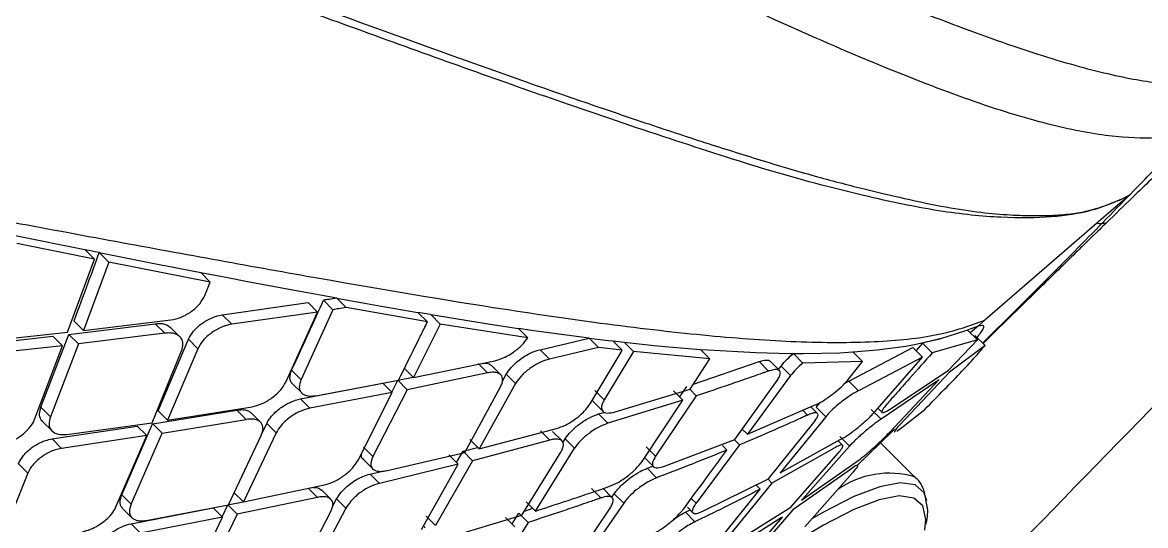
# Model space of a CAD drawing. Extents: x 943 to 1030, y 781 to 934.
# Drawn here: x 957.756 to 959.682, y 880.827 to 881.689 of the extents above; entities that cross this region are included whole.
import ezdxf

# ---------------------------------------------------------------- set-up
doc = ezdxf.new("R2010")
doc.units = 0
doc.header["$MEASUREMENT"] = 0
doc.layers.add('1', color=4, linetype='Continuous')

# ---------------------------------------------------------------- blocks, each defined once
blk = doc.blocks.new('AIRA')
at = {"layer": '1', "color": 3, "linetype": 'Continuous', "lineweight": 25}
for p, q in [((16.4208, 78.1789), (16.2292, 78.0132)), ((14.5663, 78.1583), (14.6858, 78.1342)), ((14.7023, 78.1178), (14.5694, 78.1446)), ((14.7023, 78.1178), (14.6859, 78.1343)), ((14.6861, 78.1346), (14.6956, 78.1327)), ((14.6956, 78.1327), (14.7036, 78.1311)), ((14.7036, 78.1312), (14.7111, 78.1297)), ((14.7108, 78.1292), (14.8192, 78.1077)), ((14.7108, 78.1292), (14.7272, 78.1129)), ((14.6563, 77.9926), (14.7023, 78.1179)), ((14.7272, 78.1129), (14.6837, 77.9957)), ((14.901, 78.0787), (14.7272, 78.1129)), ((14.8192, 78.1077), (14.8233, 78.1069)), ((14.8233, 78.1069), (14.8848, 78.0949)), ((14.901, 78.0787), (14.8848, 78.0949)), ((14.885, 78.0952), (14.931, 78.0862)), ((14.8917, 78.0556), (14.901, 78.0787)), ((14.931, 78.0863), (14.9621, 78.0803)), ((14.9622, 78.0804), (15.0548, 78.0628)), ((15.0549, 78.0629), (15.118, 78.0513)), ((14.9217, 78.0224), (15.0687, 78.0435)), ((15.0848, 78.0273), (15.0687, 78.0435)), ((15.1114, 78.0313), (15.0952, 78.0475)), ((15.1178, 78.0509), (15.1689, 78.0418)), ((15.134, 78.0348), (15.1178, 78.0509)), ((15.2734, 78.0104), (15.134, 78.0348)), ((15.169, 78.0418), (15.2005, 78.0362)), ((15.2005, 78.0362), (15.2042, 78.0356)), ((15.2042, 78.0356), (15.2572, 78.0265)), ((14.6837, 77.9957), (14.8336, 78.0138)), ((14.938, 78.0062), (14.9217, 78.0224)), ((15.0848, 78.0273), (14.938, 78.0062)), ((15.0305, 77.907), (15.0848, 78.0273)), ((15.1114, 78.0313), (15.0567, 77.9114)), ((15.2734, 78.0104), (15.2572, 78.0265)), ((15.2575, 78.0268), (15.278, 78.0234)), ((15.2789, 78.0229), (15.283, 78.0222)), ((15.2951, 78.0067), (15.279, 78.0228)), ((15.283, 78.0222), (15.3811, 78.0065)), ((16.2292, 78.0132), (16.2183, 78.0038)), ((14.6586, 77.989), (14.8068, 78.0072)), ((14.6837, 77.9957), (14.6673, 78.012)), ((14.8231, 77.991), (14.8068, 78.0072)), ((14.8489, 77.9849), (14.8328, 78.001)), ((15.2951, 78.0067), (15.2493, 77.9152)), ((15.4455, 77.9832), (15.2951, 78.0067)), ((15.3811, 78.0065), (15.4297, 77.9992)), ((15.4295, 77.9992), (15.4455, 77.9832)), ((15.4302, 77.9994), (15.4515, 77.9964)), ((15.4518, 77.9963), (15.4818, 77.9921)), ((16.152, 77.9811), (16.1968, 77.9955)), ((16.1968, 77.9955), (16.1994, 77.9964)), ((16.2164, 77.9794), (16.1994, 77.9964)), ((16.1996, 77.9967), (16.2183, 78.0038)), ((16.2184, 78.0037), (16.2043, 77.9915)), ((16.2183, 78.0038), (16.2254, 78.005)), ((14.4801, 77.9691), (14.6313, 77.9858)), ((14.5048, 77.9761), (14.6563, 77.9926)), ((14.6106, 77.8642), (14.6587, 77.989)), ((14.6477, 77.9695), (14.6313, 77.9858)), ((14.6587, 77.989), (14.675, 77.9727)), ((14.8231, 77.991), (14.675, 77.9727)), ((14.8118, 77.8578), (14.8636, 77.9806)), ((14.8798, 77.9644), (14.8636, 77.9806)), ((15.4666, 77.9627), (15.5508, 77.9827)), ((15.4818, 77.992), (15.5509, 77.9829)), ((15.5666, 77.9666), (15.5506, 77.9826)), ((15.5507, 77.9826), (15.5787, 77.9791)), ((15.5787, 77.9791), (15.5837, 77.9786)), ((15.5839, 77.9785), (15.5914, 77.9777)), ((15.6074, 77.9617), (15.5914, 77.9777)), ((15.5917, 77.9779), (15.6107, 77.9758)), ((15.6105, 77.9755), (15.6624, 77.97)), ((15.6266, 77.9595), (15.6106, 77.9755)), ((16.1086, 77.9717), (16.152, 77.9812)), ((16.2164, 77.9794), (16.1391, 77.9574)), ((16.1667, 77.9276), (16.2164, 77.9794)), ((16.2295, 77.9701), (16.2123, 77.9873)), ((14.6477, 77.9695), (14.4965, 77.9527)), ((14.5994, 77.8432), (14.6477, 77.9695)), ((14.675, 77.9727), (14.6268, 77.8479)), ((14.8015, 77.8376), (14.8517, 77.9608)), ((14.8798, 77.9644), (14.8279, 77.8417)), ((15.4827, 77.9467), (15.4666, 77.9627)), ((15.5666, 77.9666), (15.4827, 77.9467)), ((15.5526, 77.87), (15.6074, 77.9616)), ((15.6074, 77.9617), (15.5666, 77.9666)), ((15.6266, 77.9595), (15.5765, 77.8766)), ((15.7579, 77.947), (15.6266, 77.9595)), ((15.6624, 77.97), (15.6873, 77.9676)), ((15.6873, 77.9676), (15.7418, 77.963)), ((15.7579, 77.947), (15.7418, 77.963)), ((15.742, 77.9633), (15.7549, 77.9624)), ((15.7549, 77.9623), (15.8368, 77.9578)), ((15.8368, 77.9578), (15.895, 77.9564)), ((15.895, 77.9564), (15.8985, 77.9564)), ((15.8985, 77.9564), (15.9015, 77.9564)), ((15.9012, 77.956), (15.9182, 77.956)), ((15.9173, 77.9398), (15.9012, 77.956)), ((15.9182, 77.956), (15.9803, 77.9576)), ((15.9803, 77.9576), (16.0031, 77.9589)), ((15.9958, 77.9087), (16.1059, 77.9665)), ((16.0195, 77.9425), (16.0031, 77.9589)), ((16.0033, 77.9591), (16.0447, 77.9625)), ((16.0448, 77.9626), (16.0935, 77.9689)), ((16.0936, 77.969), (16.1085, 77.9715)), ((16.1226, 77.9499), (16.1059, 77.9665)), ((16.1224, 77.9741), (16.1112, 77.9613)), ((16.1391, 77.9574), (16.1224, 77.9741)), ((16.2295, 77.9701), (16.1687, 77.9243)), ((15.2493, 77.9152), (15.3887, 77.9438)), ((15.3763, 77.9228), (15.3603, 77.9389)), ((15.7239, 77.8952), (15.7579, 77.947)), ((15.7294, 77.9035), (15.842, 77.9422)), ((15.8581, 77.9261), (15.842, 77.9422)), ((15.8771, 77.9269), (15.861, 77.943)), ((16.0195, 77.9425), (15.9173, 77.9398)), ((15.9954, 77.9123), (16.0195, 77.9425)), ((16.1226, 77.9499), (16.0123, 77.8922)), ((16.041, 77.8568), (16.1226, 77.9499)), ((15.0566, 77.9114), (15.0405, 77.9275)), ((15.2493, 77.9152), (15.2333, 77.9313)), ((15.3763, 77.9228), (15.2387, 77.8941)), ((15.3992, 77.9197), (15.383, 77.9358)), ((15.402, 77.9089), (15.4086, 77.9207)), ((15.4246, 77.9047), (15.4086, 77.9207)), ((15.896, 77.9184), (15.822, 77.8177)), ((15.8754, 77.9286), (15.8798, 77.9346)), ((15.896, 77.9184), (15.8798, 77.9346)), ((16.0668, 77.8608), (16.1667, 77.9276)), ((16.1687, 77.9243), (16.0838, 77.8347)), ((15.0417, 77.9046), (15.0578, 77.8885)), ((15.0559, 77.8785), (15.1972, 77.9051)), ((15.0822, 77.8839), (15.2238, 77.9102)), ((15.2132, 77.8891), (15.1972, 77.9051)), ((15.2123, 77.89), (15.2226, 77.9102)), ((15.2226, 77.9102), (15.2489, 77.9157)), ((15.2387, 77.8941), (15.2226, 77.9102)), ((15.3376, 77.7866), (15.3987, 77.899)), ((15.4246, 77.9047), (15.362, 77.7927)), ((15.7059, 77.8815), (15.7182, 77.8997)), ((15.8004, 77.8089), (15.873, 77.9098)), ((15.9885, 77.9045), (15.9958, 77.9087)), ((16.0123, 77.8922), (15.9958, 77.9087)), ((16.1466, 77.9082), (16.0512, 77.8434)), ((16.0663, 77.8216), (16.1511, 77.9115)), ((15.072, 77.8624), (15.0559, 77.8784)), ((15.2132, 77.8891), (15.072, 77.8624)), ((15.1544, 77.7733), (15.2132, 77.8891)), ((15.2387, 77.8941), (15.18, 77.7798)), ((15.5765, 77.8766), (15.5604, 77.8927)), ((15.5952, 77.856), (15.7239, 77.8952)), ((15.7343, 77.8836), (15.6647, 77.7802)), ((15.7113, 77.8761), (15.6952, 77.8922)), ((15.7231, 77.8948), (15.7343, 77.8836)), ((14.6268, 77.8479), (14.6106, 77.8642)), ((14.8022, 77.8356), (14.9466, 77.8592)), ((14.8279, 77.8417), (14.9726, 77.8649)), ((14.9627, 77.8431), (14.9466, 77.8592)), ((15.5583, 77.8731), (15.5743, 77.8571)), ((15.7113, 77.8761), (15.583, 77.8365)), ((15.6415, 77.7713), (15.7113, 77.8761)), ((15.822, 77.8177), (15.9393, 77.8685)), ((15.9422, 77.8536), (15.9309, 77.8648)), ((15.9566, 77.8479), (15.9402, 77.8643)), ((16.0512, 77.8434), (16.0344, 77.8602)), ((16.0459, 77.8624), (16.0529, 77.8553)), ((16.087, 77.8294), (16.1261, 77.8602)), ((14.8118, 77.8578), (14.8279, 77.8417)), ((14.8184, 77.8195), (14.9627, 77.8431)), ((14.9872, 77.8384), (14.9709, 77.8546)), ((15.567, 77.8525), (15.5779, 77.8559)), ((15.583, 77.8365), (15.567, 77.8525)), ((15.9566, 77.8479), (15.8783, 77.7516)), ((15.9253, 77.8507), (15.9171, 77.8589)), ((14.6136, 77.8394), (14.6297, 77.8234)), ((14.6296, 77.8097), (14.7758, 77.8315)), ((14.655, 77.8173), (14.8015, 77.8376)), ((14.7492, 77.714), (14.8022, 77.8356)), ((14.792, 77.8154), (14.7758, 77.8315)), ((14.8184, 77.8195), (14.8023, 77.8356)), ((14.9884, 77.8161), (14.998, 77.8363)), ((15.0141, 77.8202), (14.9981, 77.8363)), ((15.362, 77.7927), (15.495, 77.8277)), ((15.4671, 77.8238), (15.4831, 77.8078)), ((15.5043, 77.8064), (15.4881, 77.8225)), ((15.822, 77.8177), (15.8131, 77.8266)), ((15.8583, 77.7411), (15.9361, 77.838)), ((16.0782, 77.8233), (16.087, 77.8294)), ((14.6458, 77.7935), (14.6297, 77.8097)), ((14.792, 77.8154), (14.6458, 77.7935)), ((14.7393, 77.6934), (14.792, 77.8154)), ((14.7653, 77.6979), (14.8184, 77.8195)), ((14.9323, 77.6969), (14.9883, 77.8156)), ((15.0141, 77.8202), (14.9578, 77.702)), ((15.362, 77.7927), (15.346, 77.8087)), ((15.4831, 77.8078), (15.3505, 77.7724)), ((15.5054, 77.8031), (15.5096, 77.8099)), ((15.5256, 77.7938), (15.5096, 77.8098)), ((15.6797, 77.7629), (15.8004, 77.8089)), ((15.8085, 77.7995), (15.7995, 77.8085)), ((15.8783, 77.7516), (15.9864, 77.8114)), ((15.9853, 77.7989), (15.9776, 77.8066)), ((15.9805, 77.8142), (15.9972, 77.7974)), ((16.1094, 77.7441), (16.0504, 77.8031)), ((15.18, 77.7798), (15.164, 77.7958)), ((15.2022, 77.7553), (15.3376, 77.7866)), ((15.3262, 77.7663), (15.3102, 77.7823)), ((15.3234, 77.7691), (15.3345, 77.7885)), ((15.3345, 77.7885), (15.3595, 77.7951)), ((15.3505, 77.7724), (15.3345, 77.7885)), ((15.4355, 77.6789), (15.5021, 77.7869)), ((15.4586, 77.6862), (15.5256, 77.7938)), ((15.6647, 77.7802), (15.6486, 77.7963)), ((15.8085, 77.7995), (15.734, 77.6994)), ((15.787, 77.7906), (15.7793, 77.7983)), ((15.9707, 77.7938), (15.8641, 77.7341)), ((15.8968, 77.6927), (15.9777, 77.7853)), ((15.9972, 77.7974), (15.9169, 77.707)), ((14.5884, 77.751), (14.5722, 77.7672)), ((15.1638, 77.7743), (15.1798, 77.7584)), ((15.3262, 77.7663), (15.191, 77.7335)), ((15.263, 77.6548), (15.3262, 77.7663)), ((15.3505, 77.7724), (15.287, 77.6614)), ((15.645, 77.7783), (15.6609, 77.7623)), ((15.6502, 77.7594), (15.66, 77.7632)), ((15.9151, 77.7049), (16.0137, 77.7742)), ((14.5884, 77.751), (14.5379, 77.6268)), ((15.175, 77.7495), (15.1941, 77.7542)), ((15.191, 77.7335), (15.175, 77.7495)), ((15.6502, 77.7594), (15.6663, 77.7433)), ((15.9986, 77.7576), (15.9002, 77.6881)), ((15.9206, 77.659), (16.0025, 77.7517)), ((14.9578, 77.702), (15.0968, 77.7309)), ((15.0848, 77.7096), (15.0688, 77.7256)), ((15.5708, 77.7086), (15.5548, 77.7247)), ((15.5902, 77.709), (15.5739, 77.7253)), ((15.7457, 77.6858), (15.8583, 77.7411)), ((15.8641, 77.7341), (15.7864, 77.6388)), ((15.8441, 77.7236), (15.837, 77.7306)), ((15.8575, 77.7407), (15.8641, 77.7341)), ((14.7492, 77.714), (14.7653, 77.6979)), ((14.9417, 77.718), (14.9578, 77.702)), ((15.0848, 77.7096), (14.9474, 77.6806)), ((15.1078, 77.7063), (15.0917, 77.7224)), ((15.1106, 77.6937), (15.1176, 77.7069)), ((15.1336, 77.6909), (15.1176, 77.7069)), ((15.5895, 77.7097), (15.5938, 77.7158)), ((15.6099, 77.6997), (15.5938, 77.7158)), ((15.734, 77.6994), (15.7258, 77.7076)), ((15.7661, 77.6269), (15.8441, 77.7235)), ((15.9169, 77.707), (15.9151, 77.7049)), ((14.7508, 77.6907), (14.7668, 77.6748)), ((14.7652, 77.6644), (14.906, 77.6915)), ((14.7911, 77.6701), (14.9323, 77.6969)), ((14.922, 77.6755), (14.906, 77.6915)), ((14.9214, 77.6761), (14.9314, 77.6966)), ((14.9314, 77.6966), (14.9576, 77.7021)), ((14.9474, 77.6806), (14.9314, 77.6966)), ((15.1336, 77.6909), (15.073, 77.5769)), ((15.4398, 77.686), (15.4541, 77.6908)), ((15.4426, 77.7022), (15.4586, 77.6862)), ((15.5169, 77.5875), (15.5867, 77.6913)), ((15.6099, 77.6997), (15.5387, 77.5962)), ((15.7157, 77.6841), (15.7237, 77.688)), ((15.7191, 77.6926), (15.7286, 77.6831)), ((15.7941, 77.6287), (15.8968, 77.6927)), ((15.9002, 77.6881), (15.8191, 77.5945)), ((14.922, 77.6755), (14.7812, 77.6483)), ((14.8651, 77.5578), (14.922, 77.6755)), ((14.9474, 77.6806), (14.8906, 77.5644)), ((15.0486, 77.5708), (15.1077, 77.6852)), ((15.287, 77.6614), (15.271, 77.6774)), ((15.3064, 77.64), (15.4355, 77.6789)), ((15.4464, 77.6667), (15.3794, 77.5608)), ((15.4233, 77.6593), (15.4073, 77.6753)), ((15.4185, 77.6641), (15.4303, 77.6828)), ((15.4304, 77.6827), (15.4464, 77.6667)), ((15.7157, 77.684), (15.732, 77.6678)), ((15.8801, 77.6745), (15.7792, 77.6106)), ((15.8011, 77.582), (15.882, 77.6758)), ((15.882, 77.6758), (15.8801, 77.6745)), ((14.7812, 77.6483), (14.7652, 77.6644))]:
    blk.add_line(p, q, dxfattribs=at)
at = {"layer": '1', "color": 3, "linetype": 'Continuous', "lineweight": 25, "flags": 128}
for points in [[(16.4795, 78.2295), (16.4501, 78.2042), (16.4208, 78.1789)], [(16.1296, 77.7037), (16.1252, 77.7173), (16.1097, 77.7311), (16.0841, 77.7347), (16.0489, 77.7279), (16.0045, 77.7108), (15.9516, 77.6837), (15.9326, 77.6728)], [(16.1263, 77.6536), (16.1279, 77.6714), (16.1228, 77.6949), (16.1076, 77.7085), (16.0825, 77.712), (16.0479, 77.7053), (16.0043, 77.6886), (15.9523, 77.662), (15.8927, 77.6259), (15.8872, 77.6224)]]:
    blk.add_lwpolyline(points, dxfattribs=at)
at = {"layer": '1', "color": 3, "linetype": 'Continuous', "lineweight": 25}
blk.add_arc((16.0653, 77.5984), 0.1526, 73.3705, 125.3863, dxfattribs=at)
for points, knots in [([(13.8728, 79.5188), (13.989, 79.4694), (14.2217, 79.3704), (14.562, 79.2217), (14.8941, 79.0755), (15.2137, 78.9331), (15.518, 78.7975), (15.7786, 78.6826), (15.9945, 78.591), (16.1681, 78.5219), (16.3166, 78.4686), (16.4375, 78.4347), (16.5314, 78.4173), (16.6006, 78.4142), (16.65, 78.422), (16.6696, 78.435), (16.6794, 78.4415)], [0, 0, 0, 0, 0.082589, 0.165416, 0.24837, 0.331192, 0.414034, 0.497446, 0.560621, 0.623393, 0.686188, 0.749611, 0.812567, 0.875073, 0.937549, 1, 1, 1, 1]), ([(13.8576, 79.4882), (13.9704, 79.4371), (14.196, 79.3349), (14.5249, 79.1786), (14.8457, 79.0236), (15.1549, 78.8717), (15.4502, 78.7266), (15.7047, 78.6036), (15.9179, 78.5056), (16.0917, 78.4318), (16.2431, 78.3755), (16.3687, 78.3404), (16.4684, 78.3247), (16.5432, 78.3258), (16.5887, 78.3357), (16.6053, 78.3463), (16.6094, 78.3489)], [0, 0, 0, 0, 0.086031, 0.172197, 0.258516, 0.344755, 0.431075, 0.518031, 0.584081, 0.649896, 0.715696, 0.782132, 0.848245, 0.913643, 0.978821, 1, 1, 1, 1]), ([(13.7391, 79.0347), (13.8459, 78.9977), (14.0649, 78.9219), (14.3818, 78.8079), (14.6965, 78.6934), (14.9962, 78.5831), (15.2798, 78.4794), (15.4933, 78.4036), (15.6463, 78.3516), (15.7488, 78.3177), (15.846, 78.2871), (15.9364, 78.2602), (16.0195, 78.2386), (16.0952, 78.2208), (16.1622, 78.2068), (16.222, 78.1977), (16.2722, 78.1934), (16.3134, 78.1922), (16.3493, 78.1929), (16.3806, 78.1956), (16.4119, 78.2015), (16.4416, 78.2117), (16.4559, 78.2176), (16.4625, 78.2202)], [0, 0, 0, 0, 0.082249, 0.168725, 0.250938, 0.337838, 0.421226, 0.501438, 0.538138, 0.573957, 0.608923, 0.645818, 0.681064, 0.714276, 0.751294, 0.786327, 0.81865, 0.848238, 0.87506, 0.90615, 0.934321, 0.970126, 1, 1, 1, 1]), ([(16.4621, 78.2199), (16.446, 78.2131), (16.4137, 78.1994), (16.3464, 78.1889), (16.2603, 78.1876), (16.1529, 78.1983), (16.0247, 78.225), (15.8715, 78.2648), (15.7028, 78.3194), (15.48, 78.3942), (15.1978, 78.4953), (14.8528, 78.6216), (14.4911, 78.7538), (14.1174, 78.8883), (13.8601, 78.9772), (13.7315, 79.0217)], [0, 0, 0, 0, 0.062561, 0.125095, 0.187382, 0.249789, 0.312754, 0.37631, 0.439124, 0.501607, 0.601699, 0.701611, 0.80118, 0.900668, 1, 1, 1, 1]), ([(15.8212, 77.1526), (15.8424, 77.1741), (16.2592, 77.5981), (16.6724, 78.0239), (17.0646, 78.4281)], [0, 0, 0, 0, 0.050704, 1, 1, 1, 1]), ([(13.9398, 78.2929), (14.0732, 78.2695), (14.3405, 78.2227), (14.7173, 78.1521), (15.0699, 78.0877), (15.3568, 78.0388), (15.5834, 78.0058), (15.7573, 77.9857), (15.9112, 77.9747), (16.0427, 77.9747), (16.1527, 77.9858), (16.2038, 78.0041), (16.2292, 78.0132)], [0, 0, 0, 0, 0.1280884, 0.2568048, 0.3836102, 0.5088305, 0.5930086, 0.6749207, 0.7545369, 0.8369035, 0.9186293, 1, 1, 1, 1]), ([(16.2255, 77.9742), (16.2437, 77.9921), (16.2989, 78.0463), (16.3858, 78.1339), (16.4764, 78.2267), (16.5252, 78.2769), (16.545, 78.2972)], [0, 0, 0, 0, 0.164682, 0.498293, 0.797249, 1, 1, 1, 1]), ([(16.5461, 78.2846), (16.5447, 78.2833), (16.5349, 78.274), (16.5137, 78.2537), (16.4792, 78.2205), (16.4529, 78.1949), (16.4377, 78.1802)], [0, 0, 0, 0, 0.044458, 0.321767, 0.609073, 1, 1, 1, 1]), ([(16.4625, 78.2202), (16.4654, 78.2217), (16.4713, 78.2247), (16.4768, 78.2279), (16.4795, 78.2295)], [0, 0, 0, 0, 0.497508, 1, 1, 1, 1]), ([(16.4377, 78.1802), (16.4337, 78.1763), (16.4265, 78.1693), (16.4155, 78.1586), (16.4085, 78.1517), (16.4041, 78.1474), (16.4022, 78.1456), (16.3955, 78.139), (16.381, 78.1249), (16.3565, 78.1009), (16.3205, 78.0657), (16.2787, 78.0248), (16.2455, 77.9924), (16.2289, 77.9762), (16.2261, 77.9735)], [0, 0, 0, 0, 0.058972, 0.104545, 0.159859, 0.160822, 0.167842, 0.186866, 0.258253, 0.374551, 0.535976, 0.767207, 0.961739, 1, 1, 1, 1]), ([(16.4377, 78.1802), (16.4353, 78.1794), (16.4311, 78.1781), (16.4239, 78.1787), (16.4208, 78.1789)], [0, 0, 0, 0, 0.559575, 1, 1, 1, 1]), ([(14.6674, 78.012), (14.6755, 78.0338), (14.6901, 78.0728), (14.7045, 78.112), (14.7108, 78.1293)], [0, 0, 0, 0, 0.56, 1, 1, 1, 1]), ([(14.8336, 78.0138), (14.8394, 78.015), (14.8511, 78.0175), (14.8661, 78.026), (14.8765, 78.0344), (14.8855, 78.0436), (14.8893, 78.0509), (14.8918, 78.0556)], [0, 0, 0, 0, 0.24975, 0.499613, 0.631896, 0.759439, 1, 1, 1, 1]), ([(15.0405, 77.9275), (15.0508, 77.9498), (15.0691, 77.9897), (15.0872, 78.0298), (15.0952, 78.0475)], [0, 0, 0, 0, 0.56, 1, 1, 1, 1]), ([(15.1178, 78.0509), (15.1136, 78.0503), (15.106, 78.0491), (15.0985, 78.048), (15.0952, 78.0475)], [0, 0, 0, 0, 0.56, 1, 1, 1, 1]), ([(15.134, 78.0348), (15.1297, 78.0341), (15.1222, 78.033), (15.1147, 78.0318), (15.1114, 78.0313)], [0, 0, 0, 0, 0.560002, 1, 1, 1, 1]), ([(14.8636, 77.9806), (14.8661, 77.9852), (14.87, 77.9924), (14.8789, 78.0015), (14.8881, 78.0091), (14.899, 78.0154), (14.911, 78.0203), (14.9179, 78.0217), (14.9217, 78.0224)], [0, 0, 0, 0, 0.239571, 0.366003, 0.496521, 0.694515, 0.833912, 1, 1, 1, 1]), ([(14.8068, 78.0072), (14.8102, 78.0074), (14.8164, 78.0079), (14.8257, 78.0062), (14.8301, 78.0029), (14.8327, 78.0009)], [0, 0, 0, 0, 0.311588, 0.584432, 1, 1, 1, 1]), ([(14.938, 78.0062), (14.9341, 78.0055), (14.9284, 78.0044), (14.9165, 77.9999), (14.9055, 77.9938), (14.8952, 77.9854), (14.8862, 77.9762), (14.8824, 77.9691), (14.8798, 77.9644)], [0, 0, 0, 0, 0.167318, 0.251731, 0.500675, 0.631477, 0.758721, 1, 1, 1, 1]), ([(15.2238, 77.9102), (15.235, 77.9327), (15.2496, 77.9622), (15.2661, 77.9956), (15.2714, 78.0064), (15.2734, 78.0104)], [0, 0, 0, 0, 0.675666, 0.8817494, 1, 1, 1, 1]), ([(16.2254, 78.005), (16.2268, 78.0041), (16.2296, 78.0021), (16.2204, 77.9899), (16.2159, 77.984)], [0, 0, 0, 0, 0.512874, 1, 1, 1, 1]), ([(14.8517, 77.9608), (14.8529, 77.9648), (14.8552, 77.9731), (14.8521, 77.9819), (14.8466, 77.9872), (14.8405, 77.9901), (14.8327, 77.9917), (14.8263, 77.9912), (14.8231, 77.991)], [0, 0, 0, 0, 0.209896, 0.445377, 0.573682, 0.708831, 0.850912, 1, 1, 1, 1]), ([(15.3887, 77.9438), (15.394, 77.9453), (15.3999, 77.9469), (15.4072, 77.9504), (15.4127, 77.9532), (15.4228, 77.9594), (15.4361, 77.9703), (15.4424, 77.9789), (15.4455, 77.9832)], [0, 0, 0, 0, 0.2496725, 0.2795329, 0.3313547, 0.5005014, 0.750437, 1, 1, 1, 1]), ([(16.1519, 77.9811), (16.1459, 77.9796), (16.1363, 77.9771), (16.1262, 77.9749), (16.1224, 77.9741)], [0, 0, 0, 0, 0.627987, 1, 1, 1, 1]), ([(15.4086, 77.9207), (15.4111, 77.9245), (15.4152, 77.9307), (15.4242, 77.9396), (15.4332, 77.947), (15.4433, 77.9534), (15.4548, 77.9593), (15.4622, 77.9614), (15.4666, 77.9627)], [0, 0, 0, 0, 0.216163, 0.350227, 0.501065, 0.661208, 0.79787, 1, 1, 1, 1]), ([(15.8798, 77.9346), (15.883, 77.9386), (15.8888, 77.9456), (15.8975, 77.953), (15.9013, 77.9562)], [0, 0, 0, 0, 0.562085, 1, 1, 1, 1]), ([(16.1391, 77.9574), (16.1261, 77.9427), (16.1049, 77.9187), (16.0788, 77.8893), (16.0657, 77.8746), (16.0609, 77.8691)], [0, 0, 0, 0, 0.500002, 0.813762, 1, 1, 1, 1]), ([(16.1261, 77.8602), (16.1489, 77.8834), (16.1831, 77.9182), (16.2153, 77.9528), (16.2248, 77.9644), (16.2295, 77.9701)], [0, 0, 0, 0, 0.4993312, 0.7497415, 1, 1, 1, 1]), ([(15.3667, 77.9393), (15.3695, 77.9396), (15.3768, 77.9405), (15.3806, 77.9375), (15.3829, 77.9357)], [0, 0, 0, 0, 0.37005, 1, 1, 1, 1]), ([(15.4827, 77.9467), (15.4772, 77.9449), (15.4662, 77.9415), (15.4488, 77.9309), (15.4336, 77.918), (15.4276, 77.9091), (15.4246, 77.9047)], [0, 0, 0, 0, 0.249876, 0.499985, 0.750166, 1, 1, 1, 1]), ([(15.842, 77.9422), (15.8463, 77.9435), (15.8528, 77.9454), (15.8585, 77.9448), (15.8601, 77.9435), (15.8609, 77.9429)], [0, 0, 0, 0, 0.496451, 0.756364, 1, 1, 1, 1]), ([(15.9173, 77.9398), (15.913, 77.9361), (15.9044, 77.9288), (15.8988, 77.9219), (15.896, 77.9184)], [0, 0, 0, 0, 0.4989082, 1, 1, 1, 1]), ([(15.0418, 77.9047), (15.0417, 77.9047), (15.0398, 77.9056), (15.0386, 77.9093), (15.0367, 77.9162), (15.039, 77.923), (15.0405, 77.9275)], [0, 0, 0, 0, 0.018623, 0.270205, 0.517815, 1, 1, 1, 1]), ([(15.3987, 77.899), (15.3997, 77.9012), (15.4018, 77.9055), (15.4029, 77.9129), (15.4005, 77.9202), (15.3928, 77.9237), (15.3843, 77.9242), (15.379, 77.9233), (15.3763, 77.9228)], [0, 0, 0, 0, 0.129849, 0.256577, 0.500027, 0.739816, 0.867442, 1, 1, 1, 1]), ([(15.8581, 77.9261), (15.8575, 77.9259), (15.8562, 77.9254), (15.854, 77.9246), (15.8507, 77.9234), (15.8448, 77.9214), (15.8343, 77.9176), (15.8159, 77.9112), (15.7819, 77.8994), (15.7532, 77.8899), (15.7343, 77.8836)], [0, 0, 0, 0, 0.017059, 0.030417, 0.054407, 0.097308, 0.174042, 0.310543, 0.546083, 1, 1, 1, 1]), ([(15.873, 77.9098), (15.8744, 77.9121), (15.8771, 77.9163), (15.8791, 77.9223), (15.8783, 77.9265), (15.8746, 77.9286), (15.8689, 77.9292), (15.8634, 77.9272), (15.8587, 77.9262), (15.8581, 77.9261)], [0, 0, 0, 0, 0.153994, 0.284159, 0.503223, 0.629073, 0.773858, 0.974199, 1, 1, 1, 1]), ([(14.9726, 77.8649), (14.9783, 77.8664), (14.9897, 77.8692), (15.0046, 77.8781), (15.0151, 77.8866), (15.024, 77.8956), (15.028, 77.9025), (15.0305, 77.907)], [0, 0, 0, 0, 0.249828, 0.499439, 0.635784, 0.764764, 1, 1, 1, 1]), ([(15.0566, 77.9114), (15.0552, 77.9069), (15.0529, 77.9002), (15.0545, 77.893), (15.058, 77.8874), (15.0646, 77.8839), (15.0735, 77.8828), (15.0792, 77.8835), (15.0822, 77.8839)], [0, 0, 0, 0, 0.246464, 0.372336, 0.499771, 0.72771, 0.858405, 1, 1, 1, 1]), ([(15.9393, 77.8684), (15.9416, 77.8696), (15.9462, 77.8718), (15.954, 77.8764), (15.962, 77.8818), (15.9721, 77.8894), (15.9818, 77.8977), (15.9901, 77.906), (15.9936, 77.9101), (15.9954, 77.9123)], [0, 0, 0, 0, 0.124951, 0.249802, 0.374855, 0.500386, 0.726802, 0.85762, 1, 1, 1, 1]), ([(16.1511, 77.9115), (16.1503, 77.9109), (16.1487, 77.9098), (16.1472, 77.9087), (16.1466, 77.9082)], [0, 0, 0, 0, 0.560001, 1, 1, 1, 1]), ([(14.998, 77.8363), (14.9993, 77.8387), (15.0019, 77.8435), (15.0093, 77.8529), (15.0215, 77.8636), (15.0389, 77.8738), (15.0502, 77.8769), (15.0559, 77.8785)], [0, 0, 0, 0, 0.130677, 0.25729, 0.497722, 0.748945, 1, 1, 1, 1]), ([(16.0123, 77.8922), (16.0101, 77.8911), (16.0056, 77.8887), (15.998, 77.884), (15.99, 77.8785), (15.9798, 77.8707), (15.9701, 77.8623), (15.9618, 77.854), (15.9584, 77.85), (15.9566, 77.8479)], [0, 0, 0, 0, 0.123472, 0.247794, 0.373354, 0.50053, 0.731312, 0.860973, 1, 1, 1, 1]), ([(14.6138, 77.8395), (14.6129, 77.8405), (14.6094, 77.844), (14.6073, 77.8523), (14.6095, 77.8604), (14.6106, 77.8642)], [0, 0, 0, 0, 0.170453, 0.620669, 1, 1, 1, 1]), ([(14.9466, 77.8592), (14.9496, 77.8596), (14.9555, 77.8603), (14.9628, 77.8593), (14.9679, 77.8574), (14.97, 77.8553), (14.9707, 77.8545)], [0, 0, 0, 0, 0.290828, 0.571103, 0.840985, 1, 1, 1, 1]), ([(15.072, 77.8624), (15.0663, 77.8609), (15.055, 77.8579), (15.0401, 77.849), (15.0297, 77.8405), (15.0207, 77.8315), (15.0167, 77.8247), (15.0141, 77.8202)], [0, 0, 0, 0, 0.2493023, 0.5000162, 0.6349403, 0.7637515, 1, 1, 1, 1]), ([(15.495, 77.8277), (15.4999, 77.8293), (15.5076, 77.832), (15.519, 77.8383), (15.5255, 77.8428), (15.5302, 77.8462), (15.5353, 77.8503), (15.5444, 77.8585), (15.5495, 77.8657), (15.5526, 77.87)], [0, 0, 0, 0, 0.230961, 0.360895, 0.50002, 0.528958, 0.580399, 0.750364, 1, 1, 1, 1]), ([(15.5584, 77.8732), (15.5575, 77.874), (15.5565, 77.8749), (15.5564, 77.8763), (15.5564, 77.8764)], [0, 0, 0, 0, 0.941963, 1, 1, 1, 1]), ([(15.5765, 77.8766), (15.5753, 77.8745), (15.573, 77.8702), (15.5713, 77.8632), (15.5731, 77.8567), (15.5811, 77.8531), (15.5905, 77.855), (15.5952, 77.856)], [0, 0, 0, 0, 0.13636, 0.265413, 0.500801, 0.750555, 1, 1, 1, 1]), ([(15.9401, 77.8644), (15.9419, 77.8665), (15.9441, 77.8692), (15.9472, 77.8722), (15.9478, 77.8729)], [0, 0, 0, 0, 0.782933, 1, 1, 1, 1]), ([(16.0609, 77.8691), (16.0582, 77.8659), (16.0529, 77.8594), (16.052, 77.8554), (16.0543, 77.8547), (16.0584, 77.8558), (16.0636, 77.8589), (16.0668, 77.8608)], [0, 0, 0, 0, 0.248617, 0.499056, 0.644588, 0.776656, 1, 1, 1, 1]), ([(14.5418, 77.8007), (14.5452, 77.8013), (14.5516, 77.8025), (14.5635, 77.8072), (14.5747, 77.8137), (14.5848, 77.822), (14.5927, 77.831), (14.5981, 77.8377), (14.5993, 77.8426), (14.5994, 77.8432)], [0, 0, 0, 0, 0.148671, 0.277883, 0.50302, 0.628678, 0.774764, 0.976152, 1, 1, 1, 1]), ([(14.6268, 77.8479), (14.6256, 77.8433), (14.6237, 77.8363), (14.6257, 77.8286), (14.63, 77.8221), (14.6391, 77.8167), (14.6497, 77.8171), (14.655, 77.8173)], [0, 0, 0, 0, 0.241021, 0.368504, 0.500498, 0.749826, 1, 1, 1, 1]), ([(14.9883, 77.8156), (14.9898, 77.82), (14.9921, 77.8267), (14.9905, 77.8339), (14.9878, 77.8383), (14.9831, 77.8417), (14.9765, 77.8438), (14.9694, 77.8439), (14.9644, 77.8434), (14.9627, 77.8431)], [0, 0, 0, 0, 0.247551, 0.372988, 0.499351, 0.622227, 0.769482, 0.919812, 1, 1, 1, 1]), ([(15.5096, 77.8099), (15.5127, 77.8141), (15.519, 77.8226), (15.532, 77.8339), (15.5433, 77.8416), (15.5545, 77.848), (15.5621, 77.8508), (15.567, 77.8525)], [0, 0, 0, 0, 0.250595, 0.500819, 0.640345, 0.770174, 1, 1, 1, 1]), ([(15.9253, 77.8507), (15.9252, 77.8507), (15.925, 77.8507), (15.9248, 77.8505), (15.9246, 77.8504), (15.9245, 77.8503), (15.9241, 77.8501), (15.9232, 77.8498), (15.9212, 77.8488), (15.917, 77.8469), (15.9087, 77.8431), (15.8919, 77.8355), (15.8579, 77.8205), (15.8283, 77.8079), (15.8085, 77.7995)], [0, 0, 0, 0, 0.00186, 0.003746, 0.006646, 0.007663, 0.007781, 0.015489, 0.030909, 0.06177, 0.12357, 0.247489, 0.496607, 1, 1, 1, 1]), ([(15.9361, 77.838), (15.9386, 77.8413), (15.9436, 77.8481), (15.9433, 77.8531), (15.9403, 77.8548), (15.9358, 77.8546), (15.9306, 77.8529), (15.927, 77.851), (15.9255, 77.8507), (15.9253, 77.8507)], [0, 0, 0, 0, 0.250074, 0.498675, 0.628283, 0.775268, 0.932805, 0.991476, 1, 1, 1, 1]), ([(15.9864, 77.8114), (15.9886, 77.8127), (15.9929, 77.8154), (16.0003, 77.8205), (16.0079, 77.8263), (16.0178, 77.8343), (16.0274, 77.8428), (16.0357, 77.851), (16.0392, 77.8548), (16.041, 77.8568)], [0, 0, 0, 0, 0.128241, 0.254119, 0.378115, 0.500845, 0.73368, 0.862654, 1, 1, 1, 1]), ([(16.0512, 77.8434), (16.0492, 77.842), (16.045, 77.8393), (16.0378, 77.834), (16.0303, 77.8281), (16.0204, 77.8199), (16.0108, 77.8113), (16.0025, 77.8031), (15.999, 77.7993), (15.9972, 77.7974)], [0, 0, 0, 0, 0.127168, 0.252671, 0.377095, 0.501042, 0.736255, 0.864537, 1, 1, 1, 1]), ([(15.583, 77.8365), (15.5781, 77.8347), (15.5705, 77.832), (15.5593, 77.8255), (15.548, 77.8178), (15.535, 77.8066), (15.5287, 77.7981), (15.5256, 77.7938)], [0, 0, 0, 0, 0.230734, 0.360874, 0.500617, 0.750231, 1, 1, 1, 1]), ([(16.0744, 77.8263), (16.0603, 77.8127), (16.0389, 77.7919), (16.0175, 77.7712), (16.0102, 77.7642)], [0, 0, 0, 0, 0.658268, 1, 1, 1, 1]), ([(16.0137, 77.7742), (16.0157, 77.7757), (16.0197, 77.7787), (16.0266, 77.7843), (16.0338, 77.7904), (16.041, 77.7969), (16.0482, 77.8035), (16.0574, 77.8123), (16.0628, 77.8179), (16.0663, 77.8216)], [0, 0, 0, 0, 0.130658, 0.257142, 0.380061, 0.500226, 0.622991, 0.748884, 1, 1, 1, 1]), ([(16.0838, 77.8347), (16.0809, 77.8314), (16.0771, 77.8271), (16.0748, 77.8237), (16.0738, 77.8219), (16.0747, 77.8222), (16.0748, 77.8222)], [0, 0, 0, 0, 0.483025, 0.646743, 0.972388, 1, 1, 1, 1]), ([(14.5722, 77.7672), (14.5746, 77.772), (14.5784, 77.7792), (14.5872, 77.7884), (14.5965, 77.7963), (14.6074, 77.8027), (14.6193, 77.8076), (14.626, 77.809), (14.6296, 77.8097)], [0, 0, 0, 0, 0.241032, 0.367284, 0.497092, 0.703172, 0.840332, 1, 1, 1, 1]), ([(15.5021, 77.7869), (15.5033, 77.7891), (15.5056, 77.7934), (15.5072, 77.8004), (15.5055, 77.8069), (15.4986, 77.8097), (15.4905, 77.8096), (15.4856, 77.8084), (15.4831, 77.8078)], [0, 0, 0, 0, 0.137602, 0.266962, 0.500216, 0.748131, 0.873655, 1, 1, 1, 1]), ([(14.6458, 77.7935), (14.6422, 77.7928), (14.6355, 77.7914), (14.6236, 77.7865), (14.6129, 77.7801), (14.6032, 77.7722), (14.596, 77.7642), (14.5908, 77.7572), (14.589, 77.7526), (14.5884, 77.751)], [0, 0, 0, 0, 0.159507, 0.296336, 0.50124, 0.627024, 0.770217, 0.923176, 1, 1, 1, 1]), ([(15.1641, 77.7746), (15.1638, 77.7748), (15.1605, 77.7764), (15.1593, 77.7809), (15.161, 77.7859), (15.1613, 77.7868)], [0, 0, 0, 0, 0.085672, 0.834538, 1, 1, 1, 1]), ([(15.787, 77.7906), (15.7672, 77.7826), (15.7289, 77.7671), (15.6898, 77.7521), (15.6707, 77.7449), (15.6703, 77.7447), (15.669, 77.7443), (15.6677, 77.7438), (15.6665, 77.7433), (15.6664, 77.7433), (15.6663, 77.7433), (15.6663, 77.7433)], [0, 0, 0, 0, 0.496622, 0.959959, 0.966007, 0.968102, 0.968336, 0.997854, 0.99938, 0.99993, 1, 1, 1, 1]), ([(15.7129, 77.69), (15.7284, 77.7111), (15.7531, 77.7446), (15.7778, 77.7781), (15.787, 77.7906)], [0, 0, 0, 0, 0.628052, 1, 1, 1, 1]), ([(15.9777, 77.7853), (15.9803, 77.7885), (15.9853, 77.7946), (15.986, 77.7978), (15.9852, 77.7992), (15.9838, 77.7996), (15.9795, 77.7986), (15.9741, 77.7957), (15.9707, 77.7938)], [0, 0, 0, 0, 0.24865, 0.473588, 0.499379, 0.642185, 0.773271, 1, 1, 1, 1]), ([(15.0968, 77.7309), (15.1024, 77.7325), (15.1134, 77.7358), (15.1307, 77.7465), (15.1457, 77.7596), (15.1515, 77.7687), (15.1544, 77.7733)], [0, 0, 0, 0, 0.249948, 0.499991, 0.75022, 1, 1, 1, 1]), ([(15.18, 77.7798), (15.1784, 77.7755), (15.175, 77.7671), (15.1784, 77.7581), (15.1859, 77.7544), (15.1943, 77.7539), (15.1995, 77.7548), (15.2022, 77.7553)], [0, 0, 0, 0, 0.252861, 0.499317, 0.73882, 0.866798, 1, 1, 1, 1]), ([(15.5847, 77.7281), (15.5898, 77.7302), (15.6001, 77.7345), (15.6168, 77.7459), (15.6319, 77.7588), (15.6383, 77.7671), (15.6415, 77.7713)], [0, 0, 0, 0, 0.24943, 0.499802, 0.749226, 1, 1, 1, 1]), ([(15.6647, 77.7802), (15.6626, 77.7765), (15.6583, 77.769), (15.6595, 77.763), (15.6633, 77.7606), (15.669, 77.7597), (15.6754, 77.7616), (15.6797, 77.7629)], [0, 0, 0, 0, 0.24956, 0.499443, 0.630946, 0.75831, 1, 1, 1, 1]), ([(16.0026, 77.7517), (16.0053, 77.755), (16.0084, 77.7586), (16.0103, 77.7612), (16.0114, 77.7631), (16.0119, 77.7652), (16.0088, 77.7646), (16.002, 77.7599), (15.9986, 77.7576)], [0, 0, 0, 0, 0.248868, 0.276958, 0.328417, 0.501049, 0.752285, 1, 1, 1, 1]), ([(15.1176, 77.7069), (15.1201, 77.711), (15.1242, 77.7174), (15.1331, 77.7264), (15.1422, 77.7339), (15.1523, 77.7405), (15.1637, 77.7463), (15.1709, 77.7484), (15.175, 77.7495)], [0, 0, 0, 0, 0.223497, 0.356465, 0.502584, 0.671665, 0.811054, 1, 1, 1, 1]), ([(15.5938, 77.7158), (15.5956, 77.7184), (15.5993, 77.7233), (15.6067, 77.731), (15.6146, 77.7381), (15.6251, 77.7462), (15.6377, 77.7541), (15.6463, 77.7577), (15.6502, 77.7594)], [0, 0, 0, 0, 0.15596, 0.303031, 0.44125, 0.570661, 0.802319, 1, 1, 1, 1]), ([(16.1287, 77.7025), (16.1279, 77.708), (16.1259, 77.7219), (16.1177, 77.7382), (16.109, 77.744), (16.1079, 77.7446)], [0, 0, 0, 0, 0.367157, 0.926605, 1, 1, 1, 1]), ([(15.0767, 77.7267), (15.0789, 77.7267), (15.0853, 77.7268), (15.0891, 77.724), (15.0915, 77.7222)], [0, 0, 0, 0, 0.35227, 1, 1, 1, 1]), ([(15.191, 77.7335), (15.1855, 77.7318), (15.1746, 77.7284), (15.1596, 77.7191), (15.149, 77.7103), (15.1401, 77.7013), (15.1361, 77.6949), (15.1336, 77.6909)], [0, 0, 0, 0, 0.249553, 0.498889, 0.645307, 0.777611, 1, 1, 1, 1]), ([(15.4586, 77.6862), (15.4799, 77.6931), (15.5223, 77.7067), (15.564, 77.721), (15.5847, 77.7281)], [0, 0, 0, 0, 0.503377, 1, 1, 1, 1]), ([(15.6663, 77.7433), (15.6659, 77.743), (15.6648, 77.7424), (15.6604, 77.7406), (15.653, 77.7371), (15.6437, 77.7313), (15.6328, 77.7235), (15.6233, 77.7153), (15.615, 77.7066), (15.6117, 77.7021), (15.6099, 77.6997)], [0, 0, 0, 0, 0.025407, 0.070375, 0.219462, 0.371808, 0.495764, 0.723923, 0.851148, 1, 1, 1, 1]), ([(14.751, 77.6909), (14.7504, 77.6914), (14.7472, 77.6942), (14.7453, 77.7019), (14.7479, 77.7101), (14.7492, 77.714)], [0, 0, 0, 0, 0.117135, 0.581743, 1, 1, 1, 1]), ([(15.1077, 77.6852), (15.1087, 77.6874), (15.1106, 77.6918), (15.1117, 77.6994), (15.1091, 77.7068), (15.1014, 77.7104), (15.0928, 77.711), (15.0875, 77.71), (15.0848, 77.7096)], [0, 0, 0, 0, 0.128727, 0.255081, 0.499966, 0.738105, 0.866174, 1, 1, 1, 1]), ([(15.5708, 77.7086), (15.5701, 77.7084), (15.5689, 77.7079), (15.5667, 77.7071), (15.5633, 77.706), (15.5574, 77.7039), (15.5469, 77.7003), (15.5284, 77.6939), (15.4942, 77.6823), (15.4654, 77.6729), (15.4464, 77.6667)], [0, 0, 0, 0, 0.01708, 0.030453, 0.05447, 0.097414, 0.174204, 0.310734, 0.54583, 1, 1, 1, 1]), ([(15.5867, 77.6913), (15.588, 77.6936), (15.5906, 77.6979), (15.5924, 77.7042), (15.5914, 77.7085), (15.5875, 77.7109), (15.5817, 77.7116), (15.576, 77.7098), (15.5714, 77.7087), (15.5708, 77.7086)], [0, 0, 0, 0, 0.151088, 0.280712, 0.502797, 0.628612, 0.773583, 0.97398, 1, 1, 1, 1]), ([(15.8441, 77.7236), (15.8258, 77.7141), (15.7903, 77.6959), (15.7539, 77.6782), (15.736, 77.6697), (15.7357, 77.6695), (15.7356, 77.6695), (15.7345, 77.6689), (15.7332, 77.6684), (15.7321, 77.6678), (15.732, 77.6678), (15.732, 77.6678), (15.732, 77.6678)], [0, 0, 0, 0, 0.496568, 0.960003, 0.96604, 0.967652, 0.968247, 0.968328, 0.99788, 0.9994, 0.999936, 1, 1, 1, 1]), ([(16.7635, 77.6975), (16.438, 77.4073), (15.787, 76.8269), (14.8258, 75.9334), (13.8771, 75.0243), (12.943, 74.0988), (12.0242, 73.1586), (11.1221, 72.2041), (10.236, 71.2375), (9.661, 70.5833), (9.3735, 70.2562)], [0, 0, 0, 0, 0.125, 0.25, 0.375, 0.5, 0.625, 0.75, 0.875, 1, 1, 1, 1]), ([(14.682, 77.6508), (14.6865, 77.6519), (14.6951, 77.654), (14.7078, 77.6606), (14.7182, 77.6678), (14.728, 77.6764), (14.7355, 77.6848), (14.7383, 77.6911), (14.7393, 77.6934)], [0, 0, 0, 0, 0.203241, 0.384164, 0.542736, 0.678936, 0.883587, 1, 1, 1, 1]), ([(14.7653, 77.6979), (14.7638, 77.6935), (14.7617, 77.6867), (14.7633, 77.6794), (14.7669, 77.6737), (14.7735, 77.6702), (14.7823, 77.669), (14.7881, 77.6697), (14.7911, 77.6701)], [0, 0, 0, 0, 0.245046, 0.371295, 0.499817, 0.7245, 0.855994, 1, 1, 1, 1]), ([(15.6572, 77.6457), (15.6595, 77.6468), (15.6642, 77.649), (15.672, 77.6536), (15.68, 77.659), (15.6878, 77.665), (15.6957, 77.6716), (15.7032, 77.6787), (15.7089, 77.6852), (15.7118, 77.6887), (15.7129, 77.69)], [0, 0, 0, 0, 0.124915, 0.249765, 0.374784, 0.50009, 0.622303, 0.766309, 0.912636, 1, 1, 1, 1]), ([(15.734, 77.6994), (15.733, 77.6981), (15.7304, 77.6944), (15.7273, 77.6881), (15.7273, 77.6835), (15.7307, 77.6818), (15.7358, 77.6818), (15.7418, 77.6842), (15.7457, 77.6858)], [0, 0, 0, 0, 0.09197, 0.250204, 0.49973, 0.637344, 0.766683, 1, 1, 1, 1]), ([(16.1281, 77.6623), (16.1301, 77.672), (16.1328, 77.6856), (16.1296, 77.6988), (16.1287, 77.7025)], [0, 0, 0, 0, 0.7196408, 1, 1, 1, 1]), ([(15.732, 77.6678), (15.7316, 77.6675), (15.7305, 77.6667), (15.7257, 77.6645), (15.7186, 77.6603), (15.7096, 77.6541), (15.6995, 77.6463), (15.6899, 77.6378), (15.6818, 77.6293), (15.6785, 77.6251), (15.6767, 77.623)], [0, 0, 0, 0, 0.024728, 0.074704, 0.251022, 0.374298, 0.500839, 0.731252, 0.860905, 1, 1, 1, 1]), ([(15.6963, 77.6723), (15.6985, 77.6739), (15.7054, 77.679), (15.7115, 77.682), (15.7157, 77.6841)], [0, 0, 0, 0, 0.320811, 1, 1, 1, 1]), ([(14.708, 77.6216), (14.7105, 77.6261), (14.7144, 77.6331), (14.7233, 77.6422), (14.7286, 77.6467), (14.7315, 77.6488), (14.7317, 77.649), (14.7324, 77.6495), (14.7352, 77.6515), (14.7414, 77.6554), (14.7522, 77.661), (14.7604, 77.6631), (14.7652, 77.6644)], [0, 0, 0, 0, 0.237422, 0.365339, 0.498994, 0.500251, 0.50244, 0.509613, 0.535141, 0.630844, 0.785905, 1, 1, 1, 1]), ([(15.2693, 77.6574), (15.2684, 77.6583), (15.2673, 77.6596), (15.2671, 77.6615), (15.2671, 77.662)], [0, 0, 0, 0, 0.757072, 1, 1, 1, 1])]:
    blk.add_open_spline(points, degree=3, knots=knots, dxfattribs=at)

msp = doc.modelspace()

# ---------------------------------------------------------------- block references
at = {"layer": '1'}
msp.add_blockref('AIRA', (943.1775, 803.1658), dxfattribs=at)

doc.saveas('drawing.dxf')
